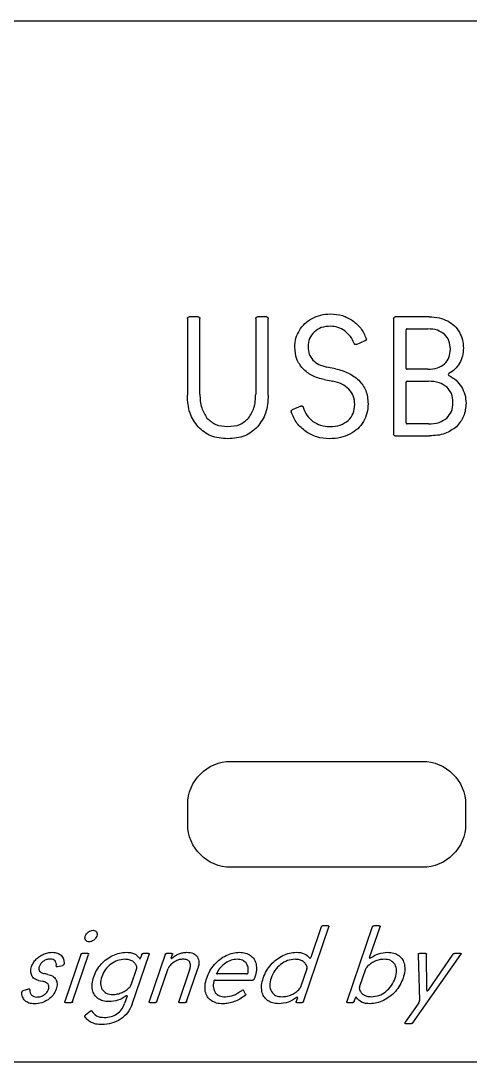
# Model space of a CAD drawing. Extents: x 171 to 677, y 195 to 402.
# Drawn here: x 249.11 to 264.21, y 320.79 to 355.79 of the extents above; entities that cross this region are included whole.
import ezdxf

# ---------------------------------------------------------------- set-up
doc = ezdxf.new("R2010")
doc.units = 0
doc.header["$MEASUREMENT"] = 0
doc.layers.add('Engravings', color=7, linetype='Continuous', lineweight=0)
doc.layers.add('Outlines', color=7, linetype='Continuous', lineweight=0)

msp = doc.modelspace()

# ---------------------------------------------------------------- linework, layer by layer
at = {"layer": 'Engravings', "color": 18, "lineweight": 25, "true_color": 0x000000}
for p, q in [((255.071, 345.842), (254.762, 345.842)), ((257.368, 345.842), (257.059, 345.842)), ((262.836, 345.842), (261.694, 345.842)), ((254.705, 345.785), (254.705, 343.207)), ((255.128, 343.247), (255.128, 345.785)), ((257.002, 345.785), (257.002, 343.247)), ((257.425, 343.207), (257.425, 345.785)), ((261.636, 345.785), (261.636, 341.899)), ((262.059, 344.11), (262.059, 345.407)), ((262.088, 345.436), (262.785, 345.436)), ((260.385, 344.916), (260.682, 345.042)), ((259.688, 344.099), (259.396, 344.156)), ((262.785, 344.082), (262.088, 344.082)), ((259.305, 343.733), (259.596, 343.676)), ((262.059, 342.276), (262.059, 343.647)), ((262.088, 343.676), (262.808, 343.676)), ((258.191, 342.67), (258.196, 342.647)), ((258.522, 342.842), (258.231, 342.722)), ((262.808, 342.247), (262.088, 342.247)), ((261.694, 341.842), (262.848, 341.842)), ((258.609, 322.827), (259.463, 325.342)), ((259.203, 325.342), (258.851, 324.306)), ((259.44, 325.377), (259.25, 325.377)), ((260.921, 325.342), (260.066, 322.827)), ((260.829, 324.306), (261.181, 325.342)), ((261.158, 325.377), (260.968, 325.377)), ((251.126, 324.413), (250.587, 322.827)), ((250.848, 322.827), (251.387, 324.413)), ((251.363, 324.449), (251.174, 324.449)), ((252.851, 322.742), (253.419, 324.413)), ((253.173, 324.413), (253.133, 324.295)), ((253.396, 324.449), (253.221, 324.449)), ((253.959, 324.413), (253.42, 322.827)), ((254.178, 324.449), (254.006, 324.449)), ((254.161, 324.295), (254.201, 324.413)), ((262.289, 322.117), (263.9, 324.41)), ((262.464, 324.42), (262.463, 324.406)), ((262.463, 324.406), (262.51, 322.863)), ((262.71, 324.449), (262.506, 324.449)), ((262.753, 323.21), (262.743, 324.42)), ((263.629, 324.42), (262.796, 323.21)), ((263.881, 324.449), (263.685, 324.449)), ((250.02, 323.742), (249.89, 323.77)), ((250.321, 323.999), (250.337, 324.002)), ((250.337, 324.002), (250.519, 324.045)), ((250.559, 324.077), (250.56, 324.092)), ((252.999, 323.935), (252.811, 323.381)), ((253.68, 322.827), (254.059, 323.942)), ((254.783, 323.895), (254.42, 322.827)), ((254.68, 322.827), (255.058, 323.938)), ((255.689, 323.777), (255.699, 323.795)), ((256.699, 323.756), (255.717, 323.756)), ((258.722, 323.927), (258.513, 323.313)), ((260.492, 323.313), (260.701, 323.927)), ((249.708, 323.538), (249.841, 323.51)), ((255.64, 323.549), (256.9, 323.549)), ((249.143, 323.16), (249.142, 323.145)), ((249.37, 323.249), (249.178, 323.188)), ((249.385, 323.252), (249.37, 323.249)), ((256.663, 323.081), (256.589, 323.21)), ((250.611, 322.792), (250.8, 322.792)), ((252.682, 323.01), (252.598, 322.763)), ((253.443, 322.792), (253.632, 322.792)), ((254.443, 322.792), (254.632, 322.792)), ((258.405, 322.952), (258.362, 322.827)), ((258.386, 322.792), (258.561, 322.792)), ((260.09, 322.792), (260.265, 322.792)), ((260.312, 322.827), (260.355, 322.952)), ((262.485, 322.788), (262.027, 322.135)), ((251.447, 322.51), (251.281, 322.377)), ((262.043, 322.088), (262.236, 322.088))]:
    msp.add_line(p, q, dxfattribs=at)
for points in [[(254.705, 345.785), (254.707, 345.801), (254.71, 345.818), (254.719, 345.827), (254.729, 345.837), (254.745, 345.839), (254.762, 345.842)], [(255.071, 345.842), (255.087, 345.839), (255.104, 345.837), (255.114, 345.827), (255.123, 345.818), (255.125, 345.801), (255.128, 345.785)], [(257.002, 345.785), (257.004, 345.801), (257.007, 345.818), (257.016, 345.827), (257.026, 345.837), (257.043, 345.839), (257.059, 345.842)], [(257.368, 345.842), (257.384, 345.839), (257.401, 345.837), (257.411, 345.827), (257.42, 345.818), (257.423, 345.801), (257.425, 345.785)], [(258.896, 345.79), (258.992, 345.834), (259.087, 345.877), (259.187, 345.902), (259.293, 345.928), (259.405, 345.933), (259.516, 345.939)], [(259.516, 345.939), (259.653, 345.931), (259.789, 345.923), (259.916, 345.884), (260.036, 345.847), (260.148, 345.783), (260.259, 345.719)], [(261.636, 345.785), (261.639, 345.801), (261.641, 345.818), (261.651, 345.827), (261.66, 345.837), (261.677, 345.839), (261.694, 345.842)], [(262.836, 345.842), (262.95, 345.837), (263.063, 345.833), (263.171, 345.807), (263.269, 345.784), (263.363, 345.744), (263.456, 345.705)], [(258.471, 345.387), (258.527, 345.468), (258.584, 345.549), (258.654, 345.615), (258.726, 345.683), (258.811, 345.737), (258.896, 345.79)], [(259.516, 345.527), (259.409, 345.521), (259.301, 345.515), (259.204, 345.479), (259.119, 345.446), (259.042, 345.39), (258.965, 345.333)], [(259.994, 345.373), (259.92, 345.418), (259.847, 345.463), (259.767, 345.489), (259.688, 345.514), (259.602, 345.521), (259.516, 345.527)], [(260.259, 345.719), (260.357, 345.638), (260.455, 345.556), (260.531, 345.458), (260.609, 345.356), (260.663, 345.236), (260.716, 345.116)], [(263.456, 345.705), (263.537, 345.655), (263.618, 345.606), (263.685, 345.542), (263.749, 345.48), (263.8, 345.403), (263.851, 345.327)], [(258.316, 344.83), (258.323, 344.929), (258.329, 345.028), (258.355, 345.121), (258.381, 345.213), (258.426, 345.3), (258.471, 345.387)], [(258.965, 345.333), (258.906, 345.263), (258.847, 345.192), (258.813, 345.112), (258.778, 345.027), (258.77, 344.932), (258.762, 344.836)], [(260.311, 344.95), (260.273, 345.034), (260.235, 345.119), (260.18, 345.19), (260.128, 345.259), (260.061, 345.316), (259.994, 345.373)], [(260.716, 345.116), (260.718, 345.113), (260.72, 345.11), (260.721, 345.107), (260.722, 345.103), (260.722, 345.098), (260.722, 345.093)], [(262.088, 345.436), (262.079, 345.435), (262.071, 345.434), (262.066, 345.429), (262.062, 345.424), (262.06, 345.416), (262.059, 345.407)], [(263.351, 345.256), (263.274, 345.308), (263.197, 345.361), (263.112, 345.391), (263.01, 345.427), (262.898, 345.432), (262.785, 345.436)], [(263.545, 344.756), (263.539, 344.855), (263.533, 344.954), (263.496, 345.041), (263.464, 345.119), (263.407, 345.188), (263.351, 345.256)], [(263.851, 345.327), (263.89, 345.244), (263.929, 345.16), (263.951, 345.072), (263.975, 344.979), (263.98, 344.882), (263.985, 344.785)], [(258.582, 344.102), (258.505, 344.205), (258.427, 344.309), (258.383, 344.425), (258.335, 344.551), (258.326, 344.69), (258.316, 344.83)], [(258.762, 344.836), (258.768, 344.751), (258.774, 344.667), (258.802, 344.59), (258.829, 344.519), (258.875, 344.454), (258.922, 344.39)], [(260.328, 344.922), (260.324, 344.926), (260.321, 344.93), (260.318, 344.935), (260.315, 344.939), (260.313, 344.945), (260.311, 344.95)], [(260.356, 344.91), (260.351, 344.911), (260.346, 344.911), (260.341, 344.913), (260.336, 344.915), (260.332, 344.918), (260.328, 344.922)], [(260.385, 344.916), (260.381, 344.914), (260.376, 344.913), (260.372, 344.912), (260.367, 344.911), (260.362, 344.91), (260.356, 344.91)], [(260.722, 345.093), (260.72, 345.082), (260.718, 345.071), (260.712, 345.063), (260.705, 345.054), (260.694, 345.048), (260.682, 345.042)], [(263.351, 344.259), (263.407, 344.326), (263.464, 344.394), (263.496, 344.472), (263.533, 344.558), (263.539, 344.657), (263.545, 344.756)], [(263.985, 344.785), (263.98, 344.696), (263.975, 344.607), (263.952, 344.522), (263.93, 344.44), (263.892, 344.362), (263.854, 344.285)], [(259.305, 343.733), (259.163, 343.767), (259.021, 343.802), (258.896, 343.868), (258.782, 343.928), (258.682, 344.015), (258.582, 344.102)], [(258.922, 344.39), (258.985, 344.336), (259.049, 344.281), (259.121, 344.243), (259.205, 344.199), (259.301, 344.177), (259.396, 344.156)], [(259.688, 344.099), (259.837, 344.06), (259.986, 344.021), (260.121, 343.953), (260.246, 343.889), (260.358, 343.8), (260.471, 343.71)], [(262.059, 344.11), (262.06, 344.102), (262.062, 344.094), (262.066, 344.089), (262.071, 344.084), (262.079, 344.083), (262.088, 344.082)], [(262.785, 344.082), (262.898, 344.086), (263.01, 344.09), (263.112, 344.126), (263.196, 344.156), (263.274, 344.207), (263.351, 344.259)], [(263.854, 344.285), (263.806, 344.214), (263.759, 344.143), (263.699, 344.084), (263.64, 344.026), (263.57, 343.979), (263.499, 343.933)], [(260.471, 343.71), (260.561, 343.601), (260.651, 343.492), (260.702, 343.367), (260.758, 343.231), (260.769, 343.076), (260.779, 342.922)], [(263.499, 343.933), (263.485, 343.922), (263.47, 343.911), (263.471, 343.9), (263.471, 343.89), (263.485, 343.88), (263.499, 343.87)], [(263.499, 343.87), (263.582, 343.822), (263.665, 343.773), (263.735, 343.71), (263.804, 343.648), (263.86, 343.57), (263.916, 343.493)], [(260.136, 343.413), (260.061, 343.473), (259.986, 343.533), (259.903, 343.576), (259.808, 343.624), (259.702, 343.65), (259.596, 343.676)], [(260.334, 342.893), (260.327, 342.995), (260.32, 343.096), (260.284, 343.186), (260.251, 343.268), (260.194, 343.341), (260.136, 343.413)], [(262.088, 343.676), (262.079, 343.675), (262.071, 343.674), (262.066, 343.669), (262.062, 343.664), (262.06, 343.656), (262.059, 343.647)], [(263.422, 343.487), (263.339, 343.542), (263.255, 343.597), (263.164, 343.629), (263.053, 343.668), (262.93, 343.672), (262.808, 343.676)], [(263.631, 342.962), (263.624, 343.066), (263.617, 343.17), (263.579, 343.262), (263.544, 343.344), (263.483, 343.416), (263.422, 343.487)], [(263.916, 343.493), (263.961, 343.408), (264.006, 343.322), (264.032, 343.232), (264.059, 343.138), (264.065, 343.038), (264.071, 342.939)], [(255.065, 342.142), (254.96, 342.291), (254.855, 342.441), (254.795, 342.607), (254.727, 342.794), (254.716, 343), (254.705, 343.207)], [(255.128, 343.247), (255.133, 343.088), (255.139, 342.928), (255.187, 342.782), (255.227, 342.662), (255.296, 342.55), (255.365, 342.439)], [(256.765, 342.439), (256.834, 342.55), (256.903, 342.662), (256.943, 342.782), (256.991, 342.928), (256.997, 343.088), (257.002, 343.247)], [(257.425, 343.207), (257.414, 343), (257.403, 342.794), (257.335, 342.607), (257.275, 342.441), (257.17, 342.291), (257.065, 342.142)], [(258.191, 342.67), (258.193, 342.681), (258.195, 342.692), (258.201, 342.7), (258.207, 342.71), (258.219, 342.716), (258.231, 342.722)], [(258.522, 342.842), (258.526, 342.843), (258.531, 342.845), (258.535, 342.846), (258.54, 342.847), (258.545, 342.847), (258.551, 342.847)], [(258.551, 342.847), (258.556, 342.847), (258.562, 342.846), (258.566, 342.845), (258.571, 342.843), (258.575, 342.839), (258.579, 342.836)], [(258.579, 342.836), (258.583, 342.832), (258.586, 342.828), (258.589, 342.823), (258.592, 342.818), (258.594, 342.813), (258.596, 342.807)], [(258.596, 342.807), (258.632, 342.711), (258.667, 342.615), (258.724, 342.533), (258.778, 342.456), (258.852, 342.391), (258.925, 342.327)], [(260.114, 342.362), (260.178, 342.436), (260.242, 342.511), (260.279, 342.597), (260.317, 342.688), (260.325, 342.79), (260.334, 342.893)], [(260.779, 342.922), (260.773, 342.815), (260.767, 342.707), (260.74, 342.606), (260.714, 342.508), (260.668, 342.415), (260.622, 342.322)], [(263.422, 342.436), (263.483, 342.508), (263.544, 342.579), (263.579, 342.662), (263.617, 342.753), (263.624, 342.857), (263.631, 342.962)], [(264.071, 342.939), (264.059, 342.787), (264.046, 342.635), (263.991, 342.502), (263.937, 342.374), (263.844, 342.262), (263.751, 342.15)], [(255.365, 342.439), (255.458, 342.356), (255.551, 342.274), (255.659, 342.227), (255.781, 342.173), (255.923, 342.164), (256.065, 342.156)], [(256.065, 342.156), (256.207, 342.164), (256.349, 342.173), (256.471, 342.227), (256.579, 342.274), (256.672, 342.356), (256.765, 342.439)], [(258.685, 341.985), (258.578, 342.073), (258.471, 342.162), (258.39, 342.27), (258.307, 342.382), (258.252, 342.515), (258.196, 342.647)], [(258.925, 342.327), (259.009, 342.277), (259.093, 342.227), (259.184, 342.199), (259.28, 342.169), (259.384, 342.162), (259.488, 342.156)], [(259.488, 342.156), (259.612, 342.161), (259.735, 342.167), (259.847, 342.207), (259.942, 342.242), (260.028, 342.302), (260.114, 342.362)], [(260.622, 342.322), (260.563, 342.236), (260.504, 342.151), (260.431, 342.082), (260.354, 342.01), (260.263, 341.954), (260.171, 341.899)], [(262.808, 342.247), (262.93, 342.252), (263.053, 342.256), (263.164, 342.295), (263.255, 342.326), (263.339, 342.381), (263.422, 342.436)], [(256.065, 341.745), (255.867, 341.757), (255.668, 341.77), (255.495, 341.844), (255.338, 341.91), (255.202, 342.026), (255.065, 342.142)], [(257.065, 342.142), (256.928, 342.026), (256.792, 341.91), (256.635, 341.844), (256.461, 341.77), (256.263, 341.757), (256.065, 341.745)], [(259.482, 341.745), (259.337, 341.754), (259.192, 341.763), (259.057, 341.805), (258.927, 341.845), (258.806, 341.915), (258.685, 341.985)], [(262.059, 342.276), (262.06, 342.268), (262.062, 342.259), (262.066, 342.255), (262.071, 342.25), (262.079, 342.249), (262.088, 342.247)], [(263.751, 342.15), (263.627, 342.06), (263.503, 341.97), (263.365, 341.919), (263.205, 341.859), (263.026, 341.85), (262.848, 341.842)], [(260.171, 341.899), (260.066, 341.854), (259.961, 341.809), (259.851, 341.783), (259.732, 341.755), (259.607, 341.75), (259.482, 341.745)], [(261.694, 341.842), (261.677, 341.844), (261.66, 341.846), (261.651, 341.856), (261.641, 341.865), (261.639, 341.882), (261.636, 341.899)], [(251.276, 325.031), (251.287, 325.057), (251.299, 325.082), (251.315, 325.104), (251.333, 325.128), (251.357, 325.147), (251.381, 325.167)], [(251.381, 325.167), (251.406, 325.183), (251.431, 325.2), (251.459, 325.21), (251.484, 325.218), (251.511, 325.221), (251.538, 325.224)], [(251.538, 325.224), (251.561, 325.222), (251.584, 325.22), (251.603, 325.21), (251.621, 325.2), (251.636, 325.183), (251.65, 325.167)], [(251.65, 325.167), (251.66, 325.146), (251.67, 325.125), (251.672, 325.104), (251.675, 325.08), (251.668, 325.056), (251.661, 325.031)], [(259.203, 325.342), (259.208, 325.352), (259.212, 325.362), (259.221, 325.368), (259.229, 325.374), (259.24, 325.376), (259.25, 325.377)], [(259.44, 325.377), (259.45, 325.376), (259.459, 325.374), (259.464, 325.368), (259.468, 325.362), (259.466, 325.352), (259.463, 325.342)], [(260.921, 325.342), (260.925, 325.352), (260.93, 325.362), (260.939, 325.368), (260.946, 325.374), (260.957, 325.376), (260.968, 325.377)], [(261.158, 325.377), (261.167, 325.376), (261.177, 325.374), (261.181, 325.368), (261.186, 325.362), (261.183, 325.352), (261.181, 325.342)], [(251.288, 324.893), (251.278, 324.914), (251.268, 324.935), (251.265, 324.957), (251.263, 324.981), (251.269, 325.006), (251.276, 325.031)], [(251.405, 324.835), (251.381, 324.837), (251.357, 324.839), (251.337, 324.849), (251.318, 324.859), (251.303, 324.876), (251.288, 324.893)], [(251.557, 324.893), (251.533, 324.876), (251.508, 324.859), (251.481, 324.849), (251.457, 324.841), (251.431, 324.838), (251.405, 324.835)], [(251.661, 325.031), (251.65, 325.005), (251.638, 324.979), (251.622, 324.957), (251.604, 324.933), (251.581, 324.913), (251.557, 324.893)], [(249.87, 324.422), (249.919, 324.44), (249.967, 324.458), (250.017, 324.469), (250.067, 324.479), (250.118, 324.482), (250.169, 324.485)], [(250.169, 324.485), (250.228, 324.482), (250.288, 324.479), (250.342, 324.459), (250.387, 324.442), (250.427, 324.412), (250.468, 324.383)], [(252.203, 324.381), (252.275, 324.411), (252.348, 324.441), (252.424, 324.459), (252.496, 324.475), (252.572, 324.48), (252.647, 324.485)], [(252.647, 324.485), (252.745, 324.48), (252.843, 324.476), (252.924, 324.435), (252.989, 324.401), (253.043, 324.343), (253.097, 324.285)], [(254.427, 324.435), (254.468, 324.449), (254.509, 324.464), (254.552, 324.472), (254.596, 324.481), (254.641, 324.483), (254.686, 324.485)], [(254.686, 324.485), (254.765, 324.482), (254.843, 324.479), (254.908, 324.446), (254.96, 324.42), (255.002, 324.376), (255.045, 324.331)], [(256.009, 324.377), (256.082, 324.409), (256.155, 324.44), (256.231, 324.458), (256.305, 324.475), (256.381, 324.48), (256.458, 324.485)], [(256.458, 324.485), (256.528, 324.481), (256.598, 324.478), (256.663, 324.458), (256.722, 324.44), (256.776, 324.409), (256.83, 324.377)], [(257.914, 324.376), (257.987, 324.407), (258.061, 324.439), (258.138, 324.457), (258.212, 324.475), (258.288, 324.48), (258.365, 324.485)], [(258.365, 324.485), (258.46, 324.48), (258.556, 324.476), (258.636, 324.437), (258.703, 324.405), (258.759, 324.35), (258.815, 324.295)], [(260.858, 324.295), (260.947, 324.35), (261.036, 324.406), (261.133, 324.437), (261.229, 324.469), (261.333, 324.477), (261.436, 324.485)], [(261.436, 324.485), (261.508, 324.481), (261.579, 324.478), (261.645, 324.457), (261.704, 324.439), (261.759, 324.407), (261.814, 324.376)], [(249.47, 324.006), (249.488, 324.05), (249.506, 324.093), (249.53, 324.133), (249.556, 324.174), (249.588, 324.212), (249.621, 324.249)], [(249.621, 324.249), (249.657, 324.284), (249.694, 324.319), (249.736, 324.347), (249.778, 324.377), (249.824, 324.399), (249.87, 324.422)], [(249.866, 324.188), (249.836, 324.164), (249.805, 324.141), (249.782, 324.111), (249.761, 324.083), (249.746, 324.05), (249.731, 324.017)], [(250.091, 324.256), (250.05, 324.253), (250.01, 324.25), (249.972, 324.239), (249.935, 324.228), (249.9, 324.208), (249.866, 324.188)], [(250.258, 324.195), (250.236, 324.213), (250.214, 324.231), (250.19, 324.241), (250.16, 324.253), (250.125, 324.255), (250.091, 324.256)], [(250.302, 324.027), (250.303, 324.06), (250.304, 324.093), (250.295, 324.123), (250.287, 324.148), (250.273, 324.172), (250.258, 324.195)], [(250.468, 324.383), (250.497, 324.343), (250.527, 324.303), (250.542, 324.259), (250.561, 324.207), (250.56, 324.15), (250.56, 324.092)], [(251.126, 324.413), (251.131, 324.423), (251.136, 324.434), (251.144, 324.44), (251.152, 324.446), (251.163, 324.447), (251.174, 324.449)], [(251.363, 324.449), (251.373, 324.447), (251.383, 324.446), (251.387, 324.44), (251.392, 324.434), (251.389, 324.423), (251.387, 324.413)], [(251.813, 324.09), (251.871, 324.149), (251.93, 324.207), (251.996, 324.256), (252.06, 324.304), (252.132, 324.343), (252.203, 324.381)], [(252.603, 324.249), (252.518, 324.242), (252.434, 324.234), (252.356, 324.208), (252.276, 324.18), (252.204, 324.132), (252.131, 324.085)], [(252.869, 324.181), (252.83, 324.201), (252.792, 324.22), (252.751, 324.232), (252.704, 324.245), (252.653, 324.247), (252.603, 324.249)], [(253.003, 323.999), (252.99, 324.035), (252.976, 324.071), (252.954, 324.101), (252.931, 324.132), (252.9, 324.157), (252.869, 324.181)], [(253.097, 324.285), (253.1, 324.28), (253.103, 324.276), (253.107, 324.275), (253.109, 324.274), (253.113, 324.274), (253.117, 324.274)], [(253.117, 324.274), (253.12, 324.276), (253.123, 324.278), (253.126, 324.281), (253.129, 324.285), (253.131, 324.29), (253.133, 324.295)], [(253.173, 324.413), (253.175, 324.418), (253.177, 324.422), (253.18, 324.426), (253.183, 324.431), (253.188, 324.434), (253.192, 324.438)], [(253.192, 324.438), (253.197, 324.441), (253.201, 324.444), (253.206, 324.446), (253.211, 324.448), (253.216, 324.448), (253.221, 324.449)], [(253.396, 324.449), (253.405, 324.447), (253.415, 324.446), (253.419, 324.44), (253.424, 324.434), (253.421, 324.423), (253.419, 324.413)], [(253.959, 324.413), (253.963, 324.423), (253.968, 324.434), (253.977, 324.44), (253.984, 324.446), (253.995, 324.447), (254.006, 324.449)], [(254.323, 324.192), (254.283, 324.168), (254.244, 324.145), (254.209, 324.118), (254.171, 324.087), (254.136, 324.052), (254.102, 324.017)], [(254.161, 324.295), (254.16, 324.291), (254.158, 324.287), (254.16, 324.284), (254.16, 324.281), (254.162, 324.279), (254.164, 324.277)], [(254.164, 324.277), (254.167, 324.277), (254.171, 324.277), (254.174, 324.278), (254.179, 324.28), (254.183, 324.284), (254.187, 324.288)], [(254.178, 324.449), (254.188, 324.447), (254.197, 324.446), (254.202, 324.44), (254.206, 324.434), (254.204, 324.423), (254.201, 324.413)], [(254.187, 324.288), (254.226, 324.318), (254.265, 324.348), (254.306, 324.373), (254.345, 324.396), (254.386, 324.415), (254.427, 324.435)], [(254.557, 324.252), (254.518, 324.25), (254.478, 324.247), (254.44, 324.237), (254.399, 324.227), (254.361, 324.209), (254.323, 324.192)], [(254.784, 324.161), (254.757, 324.188), (254.73, 324.214), (254.698, 324.23), (254.657, 324.25), (254.607, 324.251), (254.557, 324.252)], [(254.783, 323.895), (254.799, 323.947), (254.816, 323.998), (254.813, 324.049), (254.81, 324.087), (254.797, 324.124), (254.784, 324.161)], [(255.045, 324.331), (255.068, 324.273), (255.091, 324.215), (255.095, 324.156), (255.101, 324.084), (255.079, 324.011), (255.058, 323.938)], [(255.616, 324.074), (255.675, 324.135), (255.734, 324.197), (255.801, 324.248), (255.865, 324.297), (255.937, 324.337), (256.009, 324.377)], [(255.986, 324.122), (255.928, 324.077), (255.869, 324.032), (255.821, 323.977), (255.773, 323.923), (255.736, 323.859), (255.699, 323.795)], [(256.378, 324.249), (256.31, 324.243), (256.242, 324.237), (256.178, 324.217), (256.111, 324.196), (256.049, 324.159), (255.986, 324.122)], [(256.68, 324.126), (256.641, 324.161), (256.601, 324.197), (256.555, 324.218), (256.502, 324.242), (256.44, 324.245), (256.378, 324.249)], [(256.746, 323.799), (256.753, 323.861), (256.76, 323.924), (256.746, 323.982), (256.735, 324.032), (256.708, 324.079), (256.68, 324.126)], [(256.83, 324.377), (256.875, 324.338), (256.92, 324.298), (256.951, 324.25), (256.983, 324.201), (257, 324.142), (257.018, 324.083)], [(257.517, 324.07), (257.576, 324.132), (257.636, 324.193), (257.703, 324.245), (257.768, 324.295), (257.841, 324.335), (257.914, 324.376)], [(258.324, 324.249), (258.237, 324.241), (258.15, 324.233), (258.071, 324.205), (257.988, 324.177), (257.913, 324.126), (257.838, 324.076)], [(258.593, 324.177), (258.554, 324.198), (258.515, 324.219), (258.473, 324.231), (258.426, 324.245), (258.375, 324.247), (258.324, 324.249)], [(258.727, 323.985), (258.714, 324.023), (258.701, 324.061), (258.678, 324.093), (258.656, 324.126), (258.624, 324.152), (258.593, 324.177)], [(258.815, 324.295), (258.818, 324.291), (258.821, 324.287), (258.824, 324.285), (258.827, 324.284), (258.831, 324.284), (258.834, 324.285)], [(258.834, 324.285), (258.838, 324.287), (258.841, 324.289), (258.844, 324.292), (258.847, 324.296), (258.849, 324.301), (258.851, 324.306)], [(261, 324.177), (260.951, 324.152), (260.901, 324.126), (260.857, 324.093), (260.813, 324.061), (260.774, 324.023), (260.734, 323.985)], [(260.829, 324.306), (260.827, 324.301), (260.825, 324.296), (260.827, 324.292), (260.827, 324.289), (260.829, 324.287), (260.831, 324.285)], [(260.831, 324.285), (260.834, 324.285), (260.838, 324.285), (260.841, 324.285), (260.847, 324.287), (260.853, 324.291), (260.858, 324.295)], [(261.317, 324.249), (261.262, 324.246), (261.208, 324.243), (261.156, 324.231), (261.102, 324.219), (261.051, 324.198), (261, 324.177)], [(261.685, 324.076), (261.64, 324.126), (261.596, 324.176), (261.541, 324.205), (261.476, 324.24), (261.397, 324.244), (261.317, 324.249)], [(261.814, 324.376), (261.859, 324.335), (261.904, 324.294), (261.935, 324.245), (261.968, 324.193), (261.985, 324.132), (262.003, 324.07)], [(262.464, 324.42), (262.469, 324.429), (262.473, 324.437), (262.48, 324.442), (262.487, 324.447), (262.497, 324.448), (262.506, 324.449)], [(262.71, 324.449), (262.719, 324.448), (262.729, 324.447), (262.734, 324.442), (262.739, 324.437), (262.741, 324.429), (262.743, 324.42)], [(263.629, 324.42), (263.636, 324.429), (263.644, 324.437), (263.653, 324.442), (263.662, 324.446), (263.674, 324.448), (263.685, 324.449)], [(263.881, 324.449), (263.893, 324.447), (263.904, 324.445), (263.907, 324.439), (263.911, 324.432), (263.906, 324.421), (263.9, 324.41)], [(249.474, 323.701), (249.458, 323.747), (249.443, 323.793), (249.441, 323.84), (249.438, 323.895), (249.454, 323.951), (249.47, 324.006)], [(249.731, 324.017), (249.721, 323.985), (249.711, 323.953), (249.714, 323.922), (249.716, 323.898), (249.726, 323.875), (249.736, 323.852)], [(249.736, 323.852), (249.755, 323.834), (249.773, 323.816), (249.795, 323.803), (249.823, 323.786), (249.857, 323.778), (249.89, 323.77)], [(250.321, 323.999), (250.315, 324), (250.309, 324.002), (250.306, 324.006), (250.302, 324.011), (250.302, 324.019), (250.302, 324.027)], [(250.559, 324.077), (250.555, 324.071), (250.551, 324.064), (250.545, 324.059), (250.538, 324.052), (250.529, 324.049), (250.519, 324.045)], [(251.56, 323.66), (251.591, 323.738), (251.622, 323.817), (251.664, 323.889), (251.706, 323.96), (251.76, 324.025), (251.813, 324.09)], [(252.131, 324.085), (252.064, 324.026), (251.998, 323.967), (251.948, 323.896), (251.897, 323.825), (251.862, 323.742), (251.827, 323.66)], [(252.999, 323.935), (253.003, 323.946), (253.007, 323.958), (253.007, 323.97), (253.007, 323.98), (253.005, 323.989), (253.003, 323.999)], [(254.102, 324.017), (254.093, 324.005), (254.084, 323.993), (254.077, 323.98), (254.07, 323.968), (254.064, 323.955), (254.059, 323.942)], [(255.357, 323.62), (255.389, 323.703), (255.422, 323.786), (255.465, 323.862), (255.508, 323.937), (255.562, 324.005), (255.616, 324.074)], [(255.689, 323.777), (255.689, 323.771), (255.69, 323.765), (255.692, 323.761), (255.697, 323.756), (255.707, 323.756), (255.717, 323.756)], [(256.699, 323.756), (256.712, 323.758), (256.725, 323.76), (256.733, 323.767), (256.74, 323.774), (256.743, 323.786), (256.746, 323.799)], [(257.018, 324.083), (257.025, 324.016), (257.033, 323.949), (257.028, 323.883), (257.022, 323.808), (257, 323.734), (256.977, 323.66)], [(257.257, 323.62), (257.289, 323.702), (257.321, 323.784), (257.365, 323.86), (257.408, 323.934), (257.463, 324.002), (257.517, 324.07)], [(257.838, 324.076), (257.77, 324.013), (257.701, 323.95), (257.648, 323.875), (257.594, 323.798), (257.558, 323.709), (257.521, 323.62)], [(258.722, 323.927), (258.725, 323.937), (258.727, 323.946), (258.728, 323.956), (258.729, 323.965), (258.728, 323.975), (258.727, 323.985)], [(260.734, 323.985), (260.727, 323.975), (260.72, 323.966), (260.714, 323.956), (260.709, 323.947), (260.705, 323.937), (260.701, 323.927)], [(261.693, 323.62), (261.718, 323.706), (261.744, 323.791), (261.739, 323.875), (261.734, 323.943), (261.709, 324.009), (261.685, 324.076)], [(262.003, 324.07), (262.01, 324), (262.017, 323.929), (262.011, 323.86), (262.005, 323.779), (261.981, 323.699), (261.957, 323.62)], [(249.708, 323.538), (249.656, 323.552), (249.605, 323.567), (249.564, 323.597), (249.528, 323.623), (249.501, 323.662), (249.474, 323.701)], [(250.023, 323.42), (250, 323.44), (249.976, 323.46), (249.95, 323.475), (249.917, 323.493), (249.879, 323.501), (249.841, 323.51)], [(250.02, 323.742), (250.076, 323.726), (250.133, 323.711), (250.18, 323.68), (250.22, 323.654), (250.253, 323.615), (250.286, 323.576)], [(250.039, 323.242), (250.049, 323.276), (250.059, 323.311), (250.054, 323.343), (250.05, 323.37), (250.037, 323.395), (250.023, 323.42)], [(250.286, 323.576), (250.306, 323.527), (250.325, 323.478), (250.329, 323.429), (250.334, 323.367), (250.315, 323.304), (250.296, 323.242)], [(251.515, 323.224), (251.508, 323.292), (251.501, 323.36), (251.507, 323.427), (251.513, 323.506), (251.536, 323.583), (251.56, 323.66)], [(251.827, 323.66), (251.803, 323.579), (251.78, 323.499), (251.786, 323.42), (251.791, 323.356), (251.816, 323.294), (251.841, 323.231)], [(255.309, 323.165), (255.302, 323.236), (255.295, 323.308), (255.301, 323.378), (255.308, 323.46), (255.333, 323.54), (255.357, 323.62)], [(255.592, 323.502), (255.579, 323.43), (255.567, 323.359), (255.579, 323.291), (255.59, 323.234), (255.617, 323.181), (255.645, 323.127)], [(255.64, 323.549), (255.627, 323.547), (255.614, 323.544), (255.606, 323.537), (255.598, 323.529), (255.595, 323.516), (255.592, 323.502)], [(256.946, 323.577), (256.94, 323.569), (256.934, 323.561), (256.926, 323.556), (256.919, 323.552), (256.91, 323.55), (256.9, 323.549)], [(256.977, 323.66), (256.972, 323.644), (256.967, 323.628), (256.96, 323.612), (256.956, 323.6), (256.951, 323.589), (256.946, 323.577)], [(257.211, 323.17), (257.204, 323.241), (257.197, 323.311), (257.202, 323.381), (257.209, 323.462), (257.233, 323.541), (257.257, 323.62)], [(257.521, 323.62), (257.495, 323.535), (257.47, 323.449), (257.475, 323.365), (257.48, 323.298), (257.504, 323.231), (257.529, 323.165)], [(261.375, 323.165), (261.444, 323.228), (261.513, 323.291), (261.565, 323.365), (261.619, 323.442), (261.656, 323.531), (261.693, 323.62)], [(261.957, 323.62), (261.925, 323.538), (261.892, 323.456), (261.849, 323.381), (261.806, 323.306), (261.751, 323.238), (261.697, 323.17)], [(249.247, 322.86), (249.215, 322.899), (249.184, 322.939), (249.166, 322.985), (249.147, 323.034), (249.145, 323.09), (249.142, 323.145)], [(249.143, 323.16), (249.147, 323.166), (249.15, 323.173), (249.156, 323.177), (249.161, 323.183), (249.17, 323.185), (249.178, 323.188)], [(249.385, 323.252), (249.392, 323.251), (249.398, 323.249), (249.402, 323.245), (249.406, 323.24), (249.407, 323.232), (249.408, 323.224)], [(249.408, 323.224), (249.408, 323.188), (249.408, 323.153), (249.42, 323.122), (249.431, 323.094), (249.451, 323.07), (249.47, 323.045)], [(249.643, 322.981), (249.69, 322.983), (249.738, 322.986), (249.782, 322.999), (249.822, 323.011), (249.859, 323.033), (249.897, 323.054)], [(249.897, 323.054), (249.928, 323.08), (249.96, 323.106), (249.984, 323.138), (250.007, 323.169), (250.023, 323.205), (250.039, 323.242)], [(250.296, 323.242), (250.266, 323.173), (250.236, 323.104), (250.192, 323.047), (250.146, 322.987), (250.086, 322.938), (250.025, 322.89)], [(251.701, 322.931), (251.657, 322.97), (251.612, 323.008), (251.581, 323.056), (251.549, 323.105), (251.532, 323.165), (251.515, 323.224)], [(251.841, 323.231), (251.885, 323.183), (251.929, 323.135), (251.982, 323.108), (252.046, 323.075), (252.123, 323.071), (252.201, 323.067)], [(252.201, 323.067), (252.255, 323.069), (252.309, 323.072), (252.361, 323.084), (252.413, 323.095), (252.463, 323.115), (252.513, 323.135)], [(252.513, 323.135), (252.561, 323.159), (252.609, 323.183), (252.652, 323.214), (252.695, 323.244), (252.733, 323.28), (252.772, 323.317)], [(252.772, 323.317), (252.78, 323.326), (252.789, 323.336), (252.795, 323.347), (252.802, 323.358), (252.807, 323.369), (252.811, 323.381)], [(255.504, 322.86), (255.457, 322.9), (255.41, 322.94), (255.378, 322.989), (255.344, 323.041), (255.327, 323.103), (255.309, 323.165)], [(255.645, 323.127), (255.688, 323.087), (255.731, 323.046), (255.782, 323.023), (255.843, 322.995), (255.914, 322.992), (255.985, 322.988)], [(255.985, 322.988), (256.077, 322.999), (256.169, 323.009), (256.253, 323.04), (256.35, 323.075), (256.436, 323.135), (256.523, 323.195)], [(256.523, 323.195), (256.537, 323.207), (256.551, 323.22), (256.566, 323.218), (256.573, 323.218), (256.581, 323.214), (256.589, 323.21)], [(256.663, 323.081), (256.666, 323.073), (256.669, 323.065), (256.668, 323.059), (256.666, 323.049), (256.657, 323.042), (256.647, 323.035)], [(257.4, 322.865), (257.355, 322.906), (257.31, 322.946), (257.279, 322.996), (257.246, 323.047), (257.228, 323.109), (257.211, 323.17)], [(257.529, 323.165), (257.573, 323.114), (257.618, 323.064), (257.673, 323.035), (257.738, 323.001), (257.817, 322.996), (257.897, 322.992)], [(257.897, 322.992), (257.951, 322.995), (258.006, 322.998), (258.058, 323.01), (258.112, 323.021), (258.163, 323.042), (258.214, 323.063)], [(258.214, 323.063), (258.263, 323.089), (258.312, 323.115), (258.357, 323.147), (258.401, 323.179), (258.44, 323.217), (258.48, 323.256)], [(258.48, 323.256), (258.487, 323.265), (258.494, 323.274), (258.5, 323.285), (258.505, 323.294), (258.509, 323.303), (258.513, 323.313)], [(260.492, 323.313), (260.489, 323.304), (260.487, 323.294), (260.486, 323.285), (260.485, 323.275), (260.486, 323.266), (260.487, 323.256)], [(260.487, 323.256), (260.5, 323.218), (260.513, 323.179), (260.535, 323.147), (260.558, 323.115), (260.589, 323.089), (260.621, 323.063)], [(260.621, 323.063), (260.66, 323.042), (260.699, 323.021), (260.74, 323.01), (260.788, 322.996), (260.839, 322.994), (260.89, 322.992)], [(260.89, 322.992), (260.977, 322.999), (261.064, 323.007), (261.143, 323.035), (261.226, 323.064), (261.301, 323.114), (261.375, 323.165)], [(261.697, 323.17), (261.637, 323.109), (261.578, 323.047), (261.511, 322.996), (261.445, 322.946), (261.373, 322.905), (261.3, 322.865)], [(262.753, 323.21), (262.754, 323.203), (262.755, 323.197), (262.758, 323.193), (262.761, 323.191), (262.764, 323.19), (262.767, 323.188)], [(262.767, 323.188), (262.773, 323.189), (262.779, 323.19), (262.783, 323.193), (262.789, 323.197), (262.792, 323.203), (262.796, 323.21)], [(249.566, 322.752), (249.502, 322.755), (249.438, 322.758), (249.38, 322.779), (249.333, 322.797), (249.29, 322.828), (249.247, 322.86)], [(249.47, 323.045), (249.495, 323.026), (249.52, 323.008), (249.548, 322.997), (249.578, 322.986), (249.61, 322.983), (249.643, 322.981)], [(250.025, 322.89), (249.955, 322.85), (249.886, 322.81), (249.811, 322.787), (249.733, 322.763), (249.649, 322.758), (249.566, 322.752)], [(250.611, 322.792), (250.601, 322.793), (250.591, 322.795), (250.587, 322.801), (250.583, 322.807), (250.585, 322.817), (250.587, 322.827)], [(250.848, 322.827), (250.843, 322.817), (250.838, 322.807), (250.83, 322.801), (250.822, 322.795), (250.811, 322.793), (250.8, 322.792)], [(252.07, 322.827), (252, 322.831), (251.931, 322.834), (251.867, 322.853), (251.809, 322.871), (251.755, 322.901), (251.701, 322.931)], [(252.648, 323.017), (252.559, 322.961), (252.47, 322.906), (252.373, 322.875), (252.277, 322.843), (252.173, 322.835), (252.07, 322.827)], [(252.339, 322.411), (252.395, 322.457), (252.451, 322.502), (252.493, 322.557), (252.539, 322.618), (252.568, 322.69), (252.598, 322.763)], [(252.851, 322.742), (252.808, 322.64), (252.764, 322.537), (252.698, 322.453), (252.633, 322.369), (252.546, 322.303), (252.46, 322.236)], [(252.677, 323.027), (252.673, 323.027), (252.669, 323.027), (252.665, 323.026), (252.659, 323.025), (252.654, 323.021), (252.648, 323.017)], [(252.682, 323.01), (252.683, 323.014), (252.684, 323.018), (252.683, 323.021), (252.682, 323.024), (252.679, 323.025), (252.677, 323.027)], [(253.443, 322.792), (253.433, 322.793), (253.423, 322.795), (253.419, 322.801), (253.415, 322.807), (253.417, 322.817), (253.42, 322.827)], [(253.68, 322.827), (253.675, 322.817), (253.67, 322.807), (253.662, 322.801), (253.654, 322.795), (253.643, 322.793), (253.632, 322.792)], [(254.443, 322.792), (254.433, 322.793), (254.423, 322.795), (254.419, 322.801), (254.415, 322.807), (254.417, 322.817), (254.42, 322.827)], [(254.68, 322.827), (254.675, 322.817), (254.67, 322.807), (254.662, 322.801), (254.654, 322.795), (254.643, 322.793), (254.632, 322.792)], [(255.905, 322.752), (255.829, 322.755), (255.753, 322.758), (255.681, 322.779), (255.62, 322.797), (255.562, 322.828), (255.504, 322.86)], [(256.282, 322.826), (256.219, 322.804), (256.156, 322.783), (256.092, 322.771), (256.031, 322.759), (255.968, 322.756), (255.905, 322.752)], [(256.647, 323.035), (256.589, 322.992), (256.531, 322.95), (256.468, 322.914), (256.409, 322.88), (256.345, 322.853), (256.282, 322.826)], [(257.777, 322.756), (257.706, 322.759), (257.635, 322.763), (257.569, 322.783), (257.51, 322.801), (257.455, 322.833), (257.4, 322.865)], [(258.375, 322.96), (258.286, 322.9), (258.198, 322.841), (258.1, 322.807), (257.999, 322.772), (257.888, 322.764), (257.777, 322.756)], [(258.386, 322.792), (258.376, 322.793), (258.366, 322.795), (258.362, 322.801), (258.358, 322.807), (258.36, 322.817), (258.362, 322.827)], [(258.403, 322.972), (258.399, 322.971), (258.395, 322.971), (258.392, 322.97), (258.386, 322.968), (258.38, 322.964), (258.375, 322.96)], [(258.405, 322.952), (258.407, 322.957), (258.409, 322.962), (258.407, 322.966), (258.407, 322.968), (258.405, 322.97), (258.403, 322.972)], [(258.609, 322.827), (258.604, 322.817), (258.599, 322.807), (258.591, 322.801), (258.583, 322.795), (258.572, 322.793), (258.561, 322.792)], [(260.09, 322.792), (260.08, 322.793), (260.07, 322.795), (260.066, 322.801), (260.062, 322.807), (260.064, 322.817), (260.066, 322.827)], [(260.312, 322.827), (260.308, 322.817), (260.303, 322.807), (260.294, 322.801), (260.287, 322.795), (260.276, 322.793), (260.265, 322.792)], [(260.371, 322.972), (260.367, 322.97), (260.364, 322.969), (260.362, 322.966), (260.358, 322.963), (260.357, 322.957), (260.355, 322.952)], [(260.389, 322.96), (260.387, 322.964), (260.384, 322.968), (260.38, 322.97), (260.377, 322.971), (260.374, 322.972), (260.371, 322.972)], [(260.849, 322.756), (260.746, 322.759), (260.644, 322.763), (260.561, 322.807), (260.496, 322.841), (260.443, 322.9), (260.389, 322.96)], [(261.3, 322.865), (261.227, 322.833), (261.153, 322.801), (261.076, 322.783), (261.002, 322.766), (260.926, 322.761), (260.849, 322.756)], [(262.485, 322.788), (262.489, 322.794), (262.493, 322.799), (262.496, 322.805), (262.5, 322.812), (262.503, 322.82), (262.505, 322.827)], [(262.505, 322.827), (262.507, 322.834), (262.509, 322.84), (262.51, 322.847), (262.511, 322.852), (262.511, 322.858), (262.51, 322.863)], [(251.264, 322.327), (251.262, 322.337), (251.26, 322.346), (251.262, 322.354), (251.265, 322.363), (251.273, 322.37), (251.281, 322.377)], [(251.447, 322.51), (251.453, 322.514), (251.458, 322.518), (251.464, 322.52), (251.468, 322.522), (251.473, 322.523), (251.477, 322.524)], [(251.477, 322.524), (251.481, 322.523), (251.485, 322.522), (251.488, 322.52), (251.492, 322.518), (251.494, 322.514), (251.497, 322.51)], [(251.497, 322.51), (251.544, 322.447), (251.591, 322.385), (251.653, 322.349), (251.724, 322.307), (251.815, 322.301), (251.907, 322.295)], [(251.907, 322.295), (251.987, 322.299), (252.066, 322.303), (252.141, 322.324), (252.21, 322.344), (252.274, 322.377), (252.339, 322.411)], [(251.475, 322.129), (251.432, 322.155), (251.388, 322.181), (251.353, 322.215), (251.318, 322.248), (251.291, 322.288), (251.264, 322.327)], [(251.825, 322.056), (251.76, 322.058), (251.695, 322.06), (251.632, 322.074), (251.579, 322.087), (251.527, 322.108), (251.475, 322.129)], [(252.46, 322.236), (252.362, 322.184), (252.265, 322.131), (252.161, 322.101), (252.053, 322.07), (251.939, 322.063), (251.825, 322.056)], [(262.043, 322.088), (262.032, 322.091), (262.02, 322.093), (262.016, 322.1), (262.012, 322.108), (262.019, 322.121), (262.027, 322.135)], [(262.289, 322.117), (262.282, 322.108), (262.274, 322.1), (262.265, 322.095), (262.257, 322.091), (262.247, 322.089), (262.236, 322.088)]]:
    msp.add_open_spline(points, degree=3, knots=[0, 0, 0, 0, 1, 1, 1, 2, 2, 2, 2], dxfattribs=at)
at = {"layer": 'Outlines', "color": 18, "lineweight": 25, "true_color": 0x000000}
msp.add_lwpolyline([(194.388, 320.792), (194.388, 355.792), (324.388, 355.792), (324.388, 320.792)], close=True, dxfattribs=at)
msp.add_open_spline([(264.058, 328.792), (264.058, 328.792), (264.058, 329.452), (264.058, 329.452), (264.058, 330.252), (263.409, 330.902), (262.608, 330.902), (262.608, 330.902), (256.168, 330.902), (256.168, 330.902), (255.367, 330.902), (254.718, 330.252), (254.718, 329.452), (254.718, 329.452), (254.718, 328.792), (254.718, 328.792), (254.718, 327.991), (255.367, 327.342), (256.168, 327.342), (256.168, 327.342), (262.608, 327.342), (262.608, 327.342), (263.409, 327.342), (264.058, 327.991), (264.058, 328.792)], degree=3, knots=[0, 0, 0, 0, 1, 1, 1, 2, 2, 2, 3, 3, 3, 4, 4, 4, 5, 5, 5, 6, 6, 6, 7, 7, 7, 8, 8, 8, 8], dxfattribs=at)

doc.saveas('drawing.dxf')
